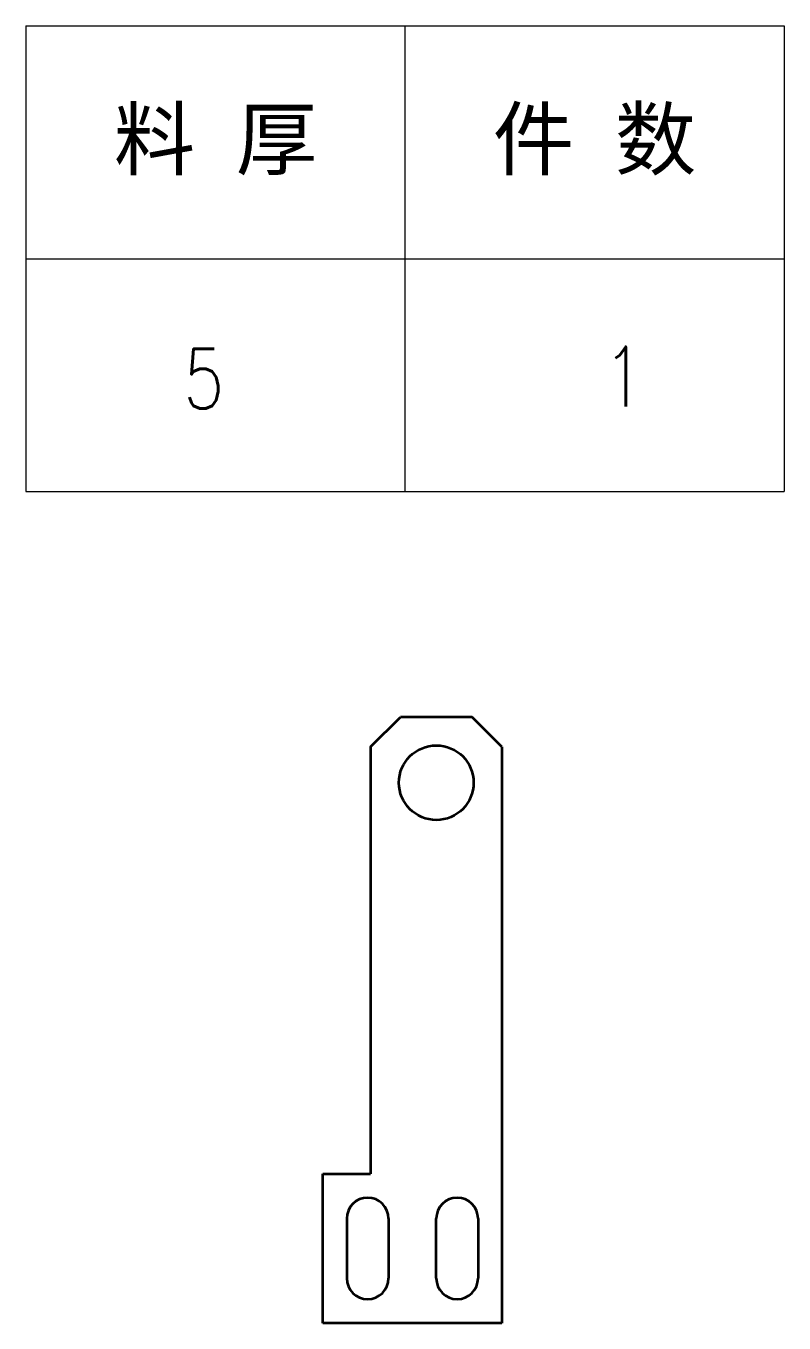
# Model space of a CAD drawing. Header units: millimetres. Extents: x 1333 to 76562, y -37889 to -7215.
# Drawn here: x 9276.8 to 9403.8, y -16685.6 to -16468.3 of the extents above; entities that cross this region are included whole.
import ezdxf
from ezdxf.enums import TextEntityAlignment as Align

# ---------------------------------------------------------------- set-up
doc = ezdxf.new("R2010")
doc.units = ezdxf.units.MM
doc.header["$LTSCALE"] = 0.5
doc.layers.add('标注线', color=3, linetype='Continuous', lineweight=18)
doc.layers.add('粗实线', color=7, linetype='Continuous', lineweight=35)
doc.styles.add('DIM', font='romans.shx', dxfattribs={"width": 0.8, "bigfont": 'bigfont.shx'})
doc.styles.get("Standard").update_dxf_attribs({"font": 'simplex.shx'})

# ---------------------------------------------------------------- blocks, each defined once
blk = doc.blocks.new('*T48')
at = {"color": 0, "linetype": 'ByBlock', "lineweight": -2, "transparency": 16777216}
for p, q in [((0, 0), (127, 0)), ((0, 0), (0, -78)), ((63.5, 0), (63.5, -78)), ((127, 0), (127, -78)), ((0, -39), (127, -39)), ((0, -78), (127, -78))]:
    blk.add_line(p, q, dxfattribs=at)
at = {"color": 0, "transparency": 16777216, "char_height": 10, "width": 60.5, "attachment_point": 5}
for s, insert in [('{\\fSimSun|b0|i0|c134|p2;料 厚}', (31.75, -19.5)), ('{\\fSimSun|b0|i0|c134|p2;件 数}', (95.25, -19.5))]:
    blk.add_mtext(s, dxfattribs=dict(at, insert=insert))
blk = doc.blocks.new('拆图参数')
blk.add_blockref('*T48', (-63.5, 78))
at = {"style": 'DIM', "width": 0.8}
blk.add_attdef('6', text='', height=10, dxfattribs=at).set_placement((-37.13, 18.91), align=Align.MIDDLE_LEFT)
blk.add_attdef('1', text='', height=10, dxfattribs=at).set_placement((36.65, 19.27), align=Align.MIDDLE_CENTER)

msp = doc.modelspace()

# ---------------------------------------------------------------- linework, layer by layer
at = {"layer": '粗实线'}
for p, q in [((9334.514, -16589.088), (9339.514, -16584.088)), ((9351.514, -16584.088), (9339.514, -16584.088)), ((9356.514, -16589.088), (9351.514, -16584.088)), ((9334.514, -16589.088), (9334.514, -16660.588)), ((9356.514, -16589.088), (9356.514, -16685.588)), ((9326.514, -16685.588), (9326.514, -16660.588)), ((9356.514, -16685.588), (9326.514, -16685.588))]:
    msp.add_line(p, q, dxfattribs=at)
at = {"layer": '粗实线', "ltscale": 0.2}
msp.add_line((9326.514, -16660.588), (9334.514, -16660.588), dxfattribs=at)
at = {"layer": '粗实线', "ltscale": 0.25}
for p, q in [((9330.514, -16668.088), (9330.514, -16678.088)), ((9337.514, -16668.088), (9337.514, -16678.088)), ((9345.514, -16678.088), (9345.514, -16668.088)), ((9352.514, -16668.088), (9352.514, -16678.088))]:
    msp.add_line(p, q, dxfattribs=at)
at = {"layer": '粗实线'}
msp.add_circle((9345.514, -16595.088), 6.25, dxfattribs=at)
for centre, start, end in [((9334.014, -16668.088), 0, 180), ((9349.014, -16668.088), 0, 180), ((9334.014, -16678.088), 180, 0), ((9349.014, -16678.088), 180, 0)]:
    msp.add_arc(centre, 3.5, start, end, dxfattribs=at)

# ---------------------------------------------------------------- block references
at = {"layer": '标注线'}
msp.add_blockref('拆图参数', (9340.273, -16546.338), dxfattribs=at).add_auto_attribs({'1': '1', '6': '5'})

doc.saveas('drawing.dxf')
